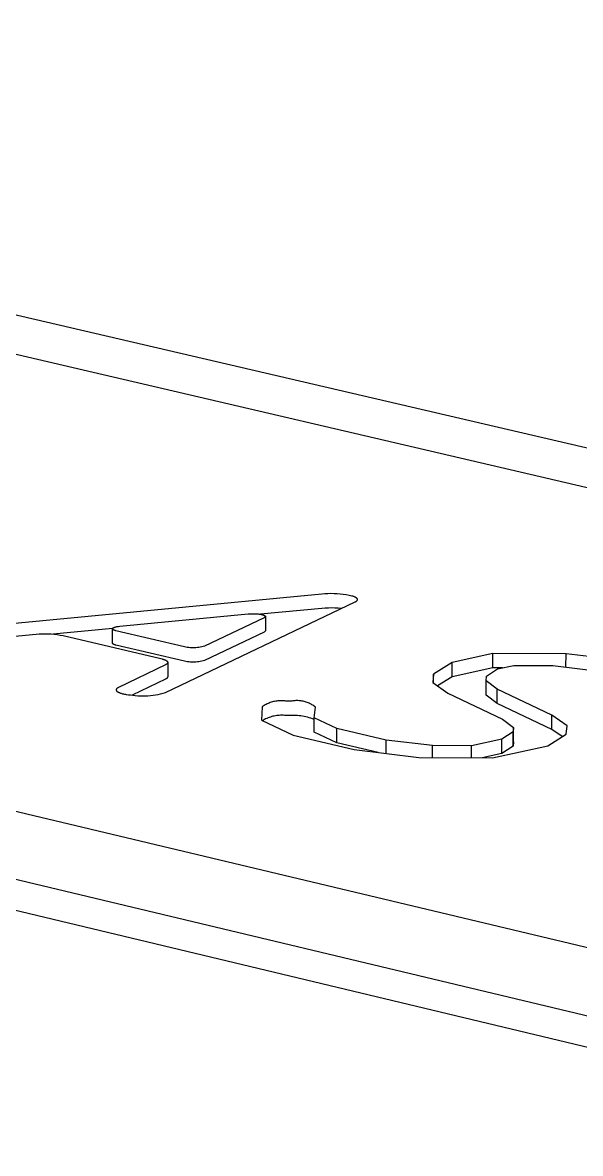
# Model space of a CAD drawing. Header units: millimetres. Extents: x 1422 to 6060, y -58 to 3182.
# Drawn here: x 2480.5 to 2512.1, y 1212.6 to 1276.7 of the extents above; entities that cross this region are included whole.
import ezdxf

# ---------------------------------------------------------------- set-up
doc = ezdxf.new("R2010")
doc.units = ezdxf.units.MM
doc.header["$MEASUREMENT"] = 0
doc.layers.add('Domyślny', color=7, linetype='Continuous', true_color=0x000000)
doc.layers.add('Utwórz2D linie widoczne', color=7, linetype='Continuous', true_color=0x000000)

msp = doc.modelspace()

# ---------------------------------------------------------------- linework, layer by layer
at = {"layer": 'Domyślny'}
for p, q in [((2675.91, 1214.532), (2408.803, 1276.671)), ((2357.761, 1261.134), (2599.704, 1203.48))]:
    msp.add_line(p, q, dxfattribs=at)
at = {"layer": 'Utwórz2D linie widoczne'}
for p, q in [((2403.69, 1275.683), (2670.036, 1213.602)), ((2598.116, 1199.889), (2356.097, 1257.751)), ((2352.305, 1256.959), (2594.308, 1199.016)), ((2497.758, 1244.313), (2497.585, 1244.304)), ((2497.931, 1244.316), (2497.758, 1244.313)), ((2498.105, 1244.313), (2497.931, 1244.316)), ((2498.278, 1244.305), (2498.105, 1244.313)), ((2497.413, 1244.289), (2474.315, 1242.081)), ((2488.553, 1238.712), (2499.301, 1243.845)), ((2497.585, 1244.304), (2497.413, 1244.289)), ((2498.45, 1244.292), (2498.278, 1244.305)), ((2498.622, 1244.272), (2498.45, 1244.292)), ((2498.794, 1244.248), (2498.622, 1244.272)), ((2498.964, 1244.217), (2498.794, 1244.248)), ((2499.045, 1244.198), (2498.964, 1244.217)), ((2499.112, 1244.181), (2499.045, 1244.198)), ((2499.144, 1244.172), (2499.112, 1244.181)), ((2499.174, 1244.163), (2499.144, 1244.172)), ((2499.204, 1244.154), (2499.174, 1244.163)), ((2499.232, 1244.144), (2499.204, 1244.154)), ((2499.258, 1244.133), (2499.232, 1244.144)), ((2499.283, 1244.123), (2499.258, 1244.133)), ((2499.295, 1244.117), (2499.283, 1244.123)), ((2499.306, 1244.112), (2499.295, 1244.117)), ((2499.301, 1243.845), (2499.312, 1243.85)), ((2499.317, 1244.106), (2499.306, 1244.112)), ((2499.312, 1243.85), (2499.322, 1243.855)), ((2499.328, 1244.101), (2499.317, 1244.106)), ((2499.322, 1243.855), (2499.332, 1243.861)), ((2499.338, 1244.095), (2499.328, 1244.101)), ((2499.332, 1243.861), (2499.341, 1243.866)), ((2499.347, 1244.09), (2499.338, 1244.095)), ((2499.341, 1243.866), (2499.35, 1243.871)), ((2499.356, 1244.084), (2499.347, 1244.09)), ((2499.35, 1243.871), (2499.358, 1243.877)), ((2499.365, 1244.078), (2499.356, 1244.084)), ((2499.358, 1243.877), (2499.366, 1243.882)), ((2499.373, 1244.072), (2499.365, 1244.078)), ((2499.366, 1243.882), (2499.374, 1243.888)), ((2499.381, 1244.066), (2499.373, 1244.072)), ((2499.374, 1243.888), (2499.382, 1243.893)), ((2499.385, 1244.064), (2499.381, 1244.066)), ((2499.382, 1243.893), (2499.385, 1243.896)), ((2499.388, 1244.061), (2499.385, 1244.064)), ((2499.385, 1243.896), (2499.388, 1243.899)), ((2499.392, 1244.058), (2499.388, 1244.061)), ((2499.388, 1243.899), (2499.392, 1243.902)), ((2499.395, 1244.055), (2499.392, 1244.058)), ((2499.392, 1243.902), (2499.395, 1243.905)), ((2499.398, 1244.052), (2499.395, 1244.055)), ((2499.395, 1243.905), (2499.398, 1243.907)), ((2499.401, 1244.049), (2499.398, 1244.052)), ((2499.398, 1243.907), (2499.401, 1243.91)), ((2499.404, 1244.046), (2499.401, 1244.049)), ((2499.401, 1243.91), (2499.404, 1243.913)), ((2499.407, 1244.043), (2499.404, 1244.046)), ((2499.404, 1243.913), (2499.406, 1243.916)), ((2499.406, 1243.916), (2499.409, 1243.919)), ((2499.41, 1244.04), (2499.407, 1244.043)), ((2499.409, 1243.919), (2499.411, 1243.922)), ((2499.412, 1244.037), (2499.41, 1244.04)), ((2499.411, 1243.922), (2499.414, 1243.925)), ((2499.414, 1244.034), (2499.412, 1244.037)), ((2499.417, 1244.031), (2499.414, 1244.034)), ((2499.414, 1243.925), (2499.416, 1243.928)), ((2499.416, 1243.928), (2499.418, 1243.931)), ((2499.419, 1244.028), (2499.417, 1244.031)), ((2499.418, 1243.931), (2499.42, 1243.934)), ((2499.421, 1244.025), (2499.419, 1244.028)), ((2499.42, 1243.934), (2499.422, 1243.937)), ((2499.423, 1244.022), (2499.421, 1244.025)), ((2499.422, 1243.937), (2499.424, 1243.94)), ((2499.424, 1244.018), (2499.423, 1244.022)), ((2499.426, 1244.015), (2499.424, 1244.018)), ((2499.424, 1243.94), (2499.425, 1243.943)), ((2499.425, 1243.943), (2499.427, 1243.946)), ((2499.427, 1244.014), (2499.426, 1244.015)), ((2499.428, 1244.012), (2499.427, 1244.014)), ((2499.427, 1243.946), (2499.428, 1243.947)), ((2499.428, 1244.011), (2499.428, 1244.012)), ((2499.429, 1244.009), (2499.428, 1244.011)), ((2499.428, 1243.949), (2499.429, 1243.95)), ((2499.428, 1243.947), (2499.428, 1243.949)), ((2499.429, 1244.008), (2499.429, 1244.009)), ((2499.43, 1244.006), (2499.429, 1244.008)), ((2499.429, 1243.95), (2499.43, 1243.952)), ((2499.431, 1244.005), (2499.43, 1244.006)), ((2499.43, 1243.953), (2499.431, 1243.955)), ((2499.43, 1243.952), (2499.43, 1243.953)), ((2499.431, 1244.003), (2499.431, 1244.005)), ((2499.432, 1244.002), (2499.431, 1244.003)), ((2499.431, 1243.956), (2499.432, 1243.958)), ((2499.431, 1243.955), (2499.431, 1243.956)), ((2499.432, 1244), (2499.432, 1244.002)), ((2499.433, 1243.999), (2499.432, 1244)), ((2499.432, 1243.959), (2499.433, 1243.961)), ((2499.432, 1243.958), (2499.432, 1243.959)), ((2499.433, 1243.997), (2499.433, 1243.999)), ((2499.433, 1243.996), (2499.433, 1243.997)), ((2499.434, 1243.994), (2499.433, 1243.996)), ((2499.433, 1243.964), (2499.434, 1243.965)), ((2499.433, 1243.962), (2499.433, 1243.964)), ((2499.433, 1243.961), (2499.433, 1243.962)), ((2499.434, 1243.993), (2499.434, 1243.994)), ((2499.434, 1243.991), (2499.434, 1243.993)), ((2499.434, 1243.99), (2499.434, 1243.991)), ((2499.435, 1243.988), (2499.434, 1243.99)), ((2499.434, 1243.97), (2499.435, 1243.971)), ((2499.434, 1243.968), (2499.434, 1243.97)), ((2499.434, 1243.967), (2499.434, 1243.968)), ((2499.434, 1243.965), (2499.434, 1243.967)), ((2499.435, 1243.986), (2499.435, 1243.988)), ((2499.435, 1243.985), (2499.435, 1243.986)), ((2499.435, 1243.983), (2499.435, 1243.985)), ((2499.435, 1243.982), (2499.435, 1243.983)), ((2499.435, 1243.98), (2499.435, 1243.982)), ((2499.435, 1243.979), (2499.435, 1243.98)), ((2499.435, 1243.977), (2499.435, 1243.979)), ((2499.435, 1243.976), (2499.435, 1243.977)), ((2499.435, 1243.974), (2499.435, 1243.976)), ((2499.435, 1243.973), (2499.435, 1243.974)), ((2499.435, 1243.971), (2499.435, 1243.973)), ((2485.975, 1242.469), (2493.245, 1243.164)), ((2493.245, 1243.164), (2493.292, 1243.168)), ((2493.292, 1243.168), (2493.341, 1243.171)), ((2493.341, 1243.171), (2493.391, 1243.174)), ((2493.391, 1243.174), (2493.443, 1243.176)), ((2493.443, 1243.176), (2493.55, 1243.176)), ((2493.55, 1243.176), (2493.604, 1243.175)), ((2493.604, 1243.175), (2493.658, 1243.173)), ((2493.658, 1243.173), (2493.711, 1243.17)), ((2493.711, 1243.17), (2493.762, 1243.166)), ((2493.762, 1243.166), (2493.812, 1243.162)), ((2493.812, 1243.162), (2493.859, 1243.156)), ((2493.859, 1243.156), (2493.904, 1243.15)), ((2493.904, 1243.15), (2493.946, 1243.143)), ((2497.412, 1243.479), (2493.932, 1243.146)), ((2493.946, 1243.143), (2493.985, 1243.136)), ((2493.985, 1243.136), (2494.021, 1243.128)), ((2494.021, 1243.128), (2494.055, 1243.119)), ((2494.055, 1243.119), (2494.071, 1243.115)), ((2494.071, 1243.115), (2494.086, 1243.11)), ((2494.086, 1243.11), (2494.1, 1243.105)), ((2494.1, 1243.105), (2494.114, 1243.101)), ((2494.114, 1243.101), (2494.128, 1243.095)), ((2494.128, 1243.095), (2494.14, 1243.09)), ((2494.14, 1243.09), (2494.146, 1243.087)), ((2494.146, 1243.087), (2494.152, 1243.085)), ((2494.152, 1243.085), (2494.157, 1243.082)), ((2494.157, 1243.082), (2494.162, 1243.079)), ((2494.162, 1243.079), (2494.167, 1243.076)), ((2494.167, 1243.076), (2494.172, 1243.074)), ((2494.172, 1243.074), (2494.177, 1243.071)), ((2494.177, 1243.071), (2494.181, 1243.068)), ((2494.181, 1243.068), (2494.185, 1243.065)), ((2494.185, 1243.065), (2494.189, 1243.062)), ((2494.189, 1243.062), (2494.191, 1243.06)), ((2494.191, 1243.06), (2494.193, 1243.059)), ((2494.193, 1243.059), (2494.194, 1243.057)), ((2494.194, 1243.057), (2494.196, 1243.056)), ((2494.196, 1243.056), (2494.198, 1243.054)), ((2494.198, 1243.054), (2494.199, 1243.053)), ((2494.199, 1243.053), (2494.2, 1243.051)), ((2494.2, 1243.051), (2494.202, 1243.05)), ((2494.202, 1243.05), (2494.203, 1243.048)), ((2494.203, 1243.048), (2494.204, 1243.047)), ((2494.204, 1243.047), (2494.206, 1243.045)), ((2494.206, 1243.045), (2494.207, 1243.044)), ((2494.207, 1243.044), (2494.208, 1243.042)), ((2494.208, 1243.042), (2494.209, 1243.041)), ((2494.209, 1243.041), (2494.21, 1243.039)), ((2494.21, 1243.039), (2494.211, 1243.038)), ((2494.211, 1243.038), (2494.211, 1243.036)), ((2494.211, 1243.036), (2494.212, 1243.036)), ((2494.212, 1243.036), (2494.212, 1243.035)), ((2494.212, 1243.035), (2494.212, 1243.034)), ((2494.212, 1243.034), (2494.213, 1243.033)), ((2494.213, 1243.033), (2494.213, 1243.033)), ((2494.213, 1243.033), (2494.213, 1243.032)), ((2494.213, 1243.032), (2494.214, 1243.031)), ((2494.214, 1243.031), (2494.214, 1243.03)), ((2494.214, 1243.03), (2494.214, 1243.029)), ((2494.214, 1243.029), (2494.214, 1243.029)), ((2494.214, 1243.029), (2494.215, 1243.028)), ((2494.215, 1243.028), (2494.215, 1243.027)), ((2494.215, 1243.027), (2494.215, 1243.026)), ((2497.598, 1243.493), (2497.412, 1243.479)), ((2497.784, 1243.501), (2497.598, 1243.493)), ((2497.971, 1243.504), (2497.784, 1243.501)), ((2498.157, 1243.5), (2497.971, 1243.504)), ((2498.343, 1243.491), (2498.157, 1243.5)), ((2498.529, 1243.476), (2498.343, 1243.491)), ((2485.602, 1242.384), (2485.606, 1242.387)), ((2485.606, 1242.387), (2485.615, 1242.391)), ((2485.615, 1242.391), (2485.624, 1242.395)), ((2485.624, 1242.395), (2485.634, 1242.4)), ((2485.634, 1242.4), (2485.645, 1242.404)), ((2485.645, 1242.404), (2485.656, 1242.408)), ((2485.656, 1242.408), (2485.668, 1242.412)), ((2485.668, 1242.412), (2485.68, 1242.416)), ((2485.68, 1242.416), (2485.706, 1242.424)), ((2485.706, 1242.424), (2485.735, 1242.431)), ((2485.735, 1242.431), (2485.765, 1242.438)), ((2485.765, 1242.438), (2485.797, 1242.444)), ((2485.797, 1242.444), (2485.83, 1242.45)), ((2485.83, 1242.45), (2485.865, 1242.456)), ((2485.865, 1242.456), (2485.901, 1242.461)), ((2485.901, 1242.461), (2485.975, 1242.469)), ((2494.149, 1242.951), (2490.766, 1241.338)), ((2494.154, 1242.954), (2494.149, 1242.951)), ((2494.159, 1242.956), (2494.154, 1242.954)), ((2494.164, 1242.959), (2494.159, 1242.956)), ((2494.168, 1242.961), (2494.164, 1242.959)), ((2494.173, 1242.964), (2494.168, 1242.961)), ((2494.177, 1242.967), (2494.173, 1242.964)), ((2494.181, 1242.97), (2494.177, 1242.967)), ((2494.185, 1242.972), (2494.181, 1242.97)), ((2494.189, 1242.975), (2494.185, 1242.972)), ((2494.19, 1242.977), (2494.189, 1242.975)), ((2494.192, 1242.978), (2494.19, 1242.977)), ((2494.194, 1242.979), (2494.192, 1242.978)), ((2494.195, 1242.981), (2494.194, 1242.979)), ((2494.197, 1242.982), (2494.195, 1242.981)), ((2494.198, 1242.984), (2494.197, 1242.982)), ((2494.2, 1242.985), (2494.198, 1242.984)), ((2494.201, 1242.987), (2494.2, 1242.985)), ((2494.203, 1242.988), (2494.201, 1242.987)), ((2494.204, 1242.99), (2494.203, 1242.988)), ((2494.205, 1242.991), (2494.204, 1242.99)), ((2494.206, 1242.992), (2494.205, 1242.991)), ((2494.207, 1242.994), (2494.206, 1242.992)), ((2494.208, 1242.995), (2494.207, 1242.994)), ((2494.209, 1242.997), (2494.208, 1242.995)), ((2494.21, 1242.998), (2494.209, 1242.997)), ((2494.211, 1243), (2494.21, 1242.998)), ((2494.212, 1243.001), (2494.211, 1243)), ((2494.213, 1243.004), (2494.212, 1243.003)), ((2494.212, 1243.003), (2494.212, 1243.002)), ((2494.212, 1243.002), (2494.212, 1243.001)), ((2494.214, 1243.007), (2494.213, 1243.006)), ((2494.213, 1243.006), (2494.213, 1243.005)), ((2494.213, 1243.005), (2494.213, 1243.004)), ((2494.213, 1243.004), (2494.213, 1243.004)), ((2494.215, 1243.01), (2494.214, 1243.009)), ((2494.214, 1243.009), (2494.214, 1243.008)), ((2494.214, 1243.008), (2494.214, 1243.007)), ((2494.214, 1243.007), (2494.214, 1243.007)), ((2494.215, 1243.026), (2494.215, 1243.026)), ((2494.215, 1243.026), (2494.215, 1243.025)), ((2494.215, 1243.025), (2494.215, 1243.024)), ((2494.215, 1243.024), (2494.215, 1243.023)), ((2494.215, 1243.023), (2494.216, 1243.023)), ((2494.216, 1243.015), (2494.215, 1243.014)), ((2494.215, 1243.014), (2494.215, 1243.013)), ((2494.215, 1243.013), (2494.215, 1243.013)), ((2494.215, 1243.013), (2494.215, 1243.012)), ((2494.215, 1243.012), (2494.215, 1243.011)), ((2494.215, 1243.011), (2494.215, 1243.01)), ((2494.215, 1243.01), (2494.215, 1243.01)), ((2494.216, 1243.023), (2494.216, 1243.022)), ((2494.216, 1243.022), (2494.216, 1243.021)), ((2494.216, 1243.021), (2494.216, 1243.02)), ((2494.216, 1243.02), (2494.216, 1243.02)), ((2494.216, 1243.02), (2494.216, 1243.019)), ((2494.216, 1243.019), (2494.216, 1242.207)), ((2494.216, 1243.019), (2494.216, 1243.018)), ((2494.216, 1243.018), (2494.216, 1243.017)), ((2494.216, 1243.017), (2494.216, 1243.017)), ((2494.216, 1243.017), (2494.216, 1243.016)), ((2494.216, 1243.016), (2494.216, 1243.015)), ((2475.446, 1241.468), (2481.218, 1242.014)), ((2481.218, 1242.014), (2481.39, 1242.028)), ((2481.39, 1242.028), (2481.562, 1242.037)), ((2481.562, 1242.037), (2481.735, 1242.04)), ((2481.735, 1242.04), (2481.908, 1242.038)), ((2481.908, 1242.038), (2482.081, 1242.029)), ((2482.081, 1242.029), (2482.253, 1242.016)), ((2485.553, 1242.344), (2482.194, 1242.023)), ((2482.253, 1242.016), (2482.425, 1241.996)), ((2482.425, 1241.996), (2482.596, 1241.971)), ((2482.596, 1241.971), (2482.766, 1241.941)), ((2482.766, 1241.941), (2488.293, 1240.636)), ((2485.547, 1242.325), (2485.548, 1242.326)), ((2485.547, 1242.324), (2485.547, 1242.325)), ((2485.547, 1242.323), (2485.547, 1242.324)), ((2485.547, 1242.322), (2485.547, 1242.323)), ((2485.548, 1241.516), (2485.547, 1242.318)), ((2485.548, 1242.331), (2485.549, 1242.332)), ((2485.548, 1242.33), (2485.548, 1242.331)), ((2485.548, 1242.329), (2485.548, 1242.33)), ((2485.548, 1242.327), (2485.548, 1242.329)), ((2485.548, 1242.326), (2485.548, 1242.327)), ((2485.548, 1242.32), (2485.547, 1242.322)), ((2485.548, 1242.319), (2485.548, 1242.32)), ((2485.548, 1242.318), (2485.548, 1242.319)), ((2485.548, 1242.317), (2485.548, 1242.318)), ((2485.548, 1242.316), (2485.548, 1242.317)), ((2485.549, 1242.314), (2485.548, 1242.316)), ((2485.549, 1242.335), (2485.55, 1242.336)), ((2485.549, 1242.333), (2485.549, 1242.335)), ((2485.549, 1242.332), (2485.549, 1242.333)), ((2485.549, 1242.313), (2485.549, 1242.314)), ((2485.549, 1242.312), (2485.549, 1242.313)), ((2485.55, 1242.311), (2485.549, 1242.312)), ((2485.55, 1242.337), (2485.551, 1242.338)), ((2485.55, 1242.336), (2485.55, 1242.337)), ((2485.55, 1242.31), (2485.55, 1242.311)), ((2485.551, 1242.308), (2485.55, 1242.31)), ((2485.551, 1242.339), (2485.552, 1242.34)), ((2485.551, 1242.338), (2485.551, 1242.339)), ((2485.551, 1242.307), (2485.551, 1242.308)), ((2485.552, 1242.306), (2485.551, 1242.307)), ((2485.552, 1242.342), (2485.553, 1242.343)), ((2485.552, 1242.34), (2485.552, 1242.342)), ((2485.552, 1242.305), (2485.552, 1242.306)), ((2485.553, 1242.304), (2485.552, 1242.305)), ((2485.553, 1242.344), (2485.554, 1242.345)), ((2485.553, 1242.343), (2485.553, 1242.344)), ((2485.554, 1242.302), (2485.553, 1242.304)), ((2485.554, 1242.345), (2485.555, 1242.346)), ((2485.554, 1242.301), (2485.554, 1242.302)), ((2485.555, 1242.3), (2485.554, 1242.301)), ((2485.555, 1242.346), (2485.556, 1242.347)), ((2485.556, 1242.299), (2485.555, 1242.3)), ((2485.556, 1242.349), (2485.557, 1242.35)), ((2485.556, 1242.347), (2485.556, 1242.349)), ((2485.557, 1242.298), (2485.556, 1242.299)), ((2485.557, 1242.35), (2485.558, 1242.351)), ((2485.558, 1242.296), (2485.557, 1242.298)), ((2485.558, 1242.351), (2485.559, 1242.352)), ((2485.559, 1242.295), (2485.558, 1242.296)), ((2485.559, 1242.352), (2485.56, 1242.353)), ((2485.56, 1242.294), (2485.559, 1242.295)), ((2485.56, 1242.353), (2485.561, 1242.354)), ((2485.561, 1242.293), (2485.56, 1242.294)), ((2485.561, 1242.354), (2485.562, 1242.355)), ((2485.562, 1242.292), (2485.561, 1242.293)), ((2485.562, 1242.355), (2485.563, 1242.356)), ((2485.563, 1242.29), (2485.562, 1242.292)), ((2485.563, 1242.356), (2485.564, 1242.358)), ((2485.564, 1242.289), (2485.563, 1242.29)), ((2485.564, 1242.358), (2485.566, 1242.36)), ((2485.565, 1242.288), (2485.564, 1242.289)), ((2485.566, 1242.287), (2485.565, 1242.288)), ((2485.566, 1242.36), (2485.569, 1242.362)), ((2485.569, 1242.284), (2485.566, 1242.287)), ((2485.569, 1242.362), (2485.571, 1242.364)), ((2485.572, 1242.282), (2485.569, 1242.284)), ((2485.571, 1242.364), (2485.574, 1242.367)), ((2485.575, 1242.28), (2485.572, 1242.282)), ((2485.574, 1242.367), (2485.577, 1242.369)), ((2485.578, 1242.277), (2485.575, 1242.28)), ((2485.577, 1242.369), (2485.58, 1242.371)), ((2485.581, 1242.275), (2485.578, 1242.277)), ((2485.58, 1242.371), (2485.583, 1242.373)), ((2485.584, 1242.273), (2485.581, 1242.275)), ((2485.583, 1242.373), (2485.587, 1242.376)), ((2485.588, 1242.27), (2485.584, 1242.273)), ((2485.587, 1242.376), (2485.59, 1242.378)), ((2485.591, 1242.268), (2485.588, 1242.27)), ((2485.59, 1242.378), (2485.594, 1242.38)), ((2485.595, 1242.266), (2485.591, 1242.268)), ((2485.594, 1242.38), (2485.598, 1242.382)), ((2485.599, 1242.264), (2485.595, 1242.266)), ((2485.598, 1242.382), (2485.602, 1242.384)), ((2485.603, 1242.261), (2485.599, 1242.264)), ((2485.612, 1242.257), (2485.603, 1242.261)), ((2485.621, 1242.253), (2485.612, 1242.257)), ((2485.631, 1242.248), (2485.621, 1242.253)), ((2485.642, 1242.244), (2485.631, 1242.248)), ((2485.653, 1242.24), (2485.642, 1242.244)), ((2485.664, 1242.236), (2485.653, 1242.24)), ((2485.676, 1242.232), (2485.664, 1242.236)), ((2485.688, 1242.228), (2485.676, 1242.232)), ((2485.714, 1242.221), (2485.688, 1242.228)), ((2485.741, 1242.214), (2485.714, 1242.221)), ((2489.629, 1241.297), (2485.741, 1242.214)), ((2494.148, 1242.14), (2490.766, 1240.526)), ((2494.216, 1242.207), (2494.148, 1242.14)), ((2485.551, 1241.509), (2485.548, 1241.516)), ((2485.555, 1241.503), (2485.551, 1241.509)), ((2485.559, 1241.497), (2485.555, 1241.503)), ((2485.563, 1241.491), (2485.559, 1241.497)), ((2485.567, 1241.485), (2485.563, 1241.491)), ((2485.571, 1241.48), (2485.567, 1241.485)), ((2485.576, 1241.474), (2485.571, 1241.48)), ((2485.581, 1241.469), (2485.576, 1241.474)), ((2485.586, 1241.464), (2485.581, 1241.469)), ((2485.591, 1241.459), (2485.586, 1241.464)), ((2485.596, 1241.454), (2485.591, 1241.459)), ((2485.602, 1241.449), (2485.596, 1241.454)), ((2485.607, 1241.445), (2485.602, 1241.449)), ((2485.613, 1241.44), (2485.607, 1241.445)), ((2485.619, 1241.436), (2485.613, 1241.44)), ((2485.625, 1241.432), (2485.619, 1241.436)), ((2485.631, 1241.429), (2485.625, 1241.432)), ((2485.638, 1241.425), (2485.631, 1241.429)), ((2485.644, 1241.422), (2485.638, 1241.425)), ((2485.651, 1241.419), (2485.644, 1241.422)), ((2485.657, 1241.417), (2485.651, 1241.419)), ((2485.664, 1241.414), (2485.657, 1241.417)), ((2485.671, 1241.412), (2485.664, 1241.414)), ((2485.678, 1241.41), (2485.671, 1241.412)), ((2485.685, 1241.408), (2485.678, 1241.41)), ((2485.692, 1241.406), (2485.685, 1241.408)), ((2485.699, 1241.405), (2485.692, 1241.406)), ((2485.706, 1241.404), (2485.699, 1241.405)), ((2485.713, 1241.403), (2485.706, 1241.404)), ((2485.72, 1241.403), (2485.713, 1241.403)), ((2485.727, 1241.402), (2485.72, 1241.403)), ((2485.734, 1241.402), (2485.727, 1241.402)), ((2485.742, 1241.402), (2485.734, 1241.402)), ((2489.629, 1240.484), (2485.742, 1241.402)), ((2489.71, 1241.281), (2489.629, 1241.297)), ((2489.791, 1241.269), (2489.71, 1241.281)), ((2489.872, 1241.259), (2489.791, 1241.269)), ((2489.954, 1241.252), (2489.872, 1241.259)), ((2490.036, 1241.248), (2489.954, 1241.252)), ((2490.118, 1241.246), (2490.036, 1241.248)), ((2490.2, 1241.248), (2490.118, 1241.246)), ((2490.282, 1241.252), (2490.2, 1241.248)), ((2490.364, 1241.26), (2490.282, 1241.252)), ((2490.445, 1241.27), (2490.364, 1241.26)), ((2490.526, 1241.283), (2490.445, 1241.27)), ((2490.607, 1241.299), (2490.526, 1241.283)), ((2490.686, 1241.317), (2490.607, 1241.299)), ((2490.766, 1241.338), (2490.686, 1241.317)), ((2488.293, 1240.636), (2488.36, 1240.619)), ((2488.36, 1240.619), (2488.392, 1240.61)), ((2488.392, 1240.61), (2488.422, 1240.6)), ((2488.422, 1240.6), (2488.451, 1240.591)), ((2488.451, 1240.591), (2488.479, 1240.581)), ((2488.479, 1240.581), (2488.506, 1240.571)), ((2488.506, 1240.571), (2488.531, 1240.56)), ((2488.531, 1240.56), (2488.542, 1240.555)), ((2488.542, 1240.555), (2488.554, 1240.549)), ((2488.554, 1240.549), (2488.565, 1240.544)), ((2488.565, 1240.544), (2488.575, 1240.538)), ((2488.575, 1240.538), (2488.585, 1240.533)), ((2488.585, 1240.533), (2488.595, 1240.527)), ((2488.595, 1240.527), (2488.604, 1240.521)), ((2488.604, 1240.521), (2488.613, 1240.515)), ((2488.613, 1240.515), (2488.621, 1240.51)), ((2488.621, 1240.51), (2488.628, 1240.504)), ((2488.628, 1240.504), (2488.632, 1240.501)), ((2488.632, 1240.501), (2488.636, 1240.498)), ((2488.636, 1240.498), (2488.639, 1240.495)), ((2488.639, 1240.495), (2488.642, 1240.492)), ((2488.642, 1240.492), (2488.645, 1240.489)), ((2488.645, 1240.489), (2488.649, 1240.486)), ((2488.649, 1240.486), (2488.651, 1240.483)), ((2488.651, 1240.483), (2488.654, 1240.48)), ((2488.654, 1240.48), (2488.657, 1240.477)), ((2488.657, 1240.477), (2488.659, 1240.474)), ((2488.659, 1240.474), (2488.662, 1240.471)), ((2488.662, 1240.471), (2488.664, 1240.468)), ((2488.664, 1240.468), (2488.666, 1240.465)), ((2488.666, 1240.465), (2488.668, 1240.462)), ((2489.71, 1240.469), (2489.629, 1240.484)), ((2489.791, 1240.456), (2489.71, 1240.469)), ((2490.526, 1240.47), (2490.445, 1240.458)), ((2490.607, 1240.486), (2490.526, 1240.47)), ((2490.686, 1240.505), (2490.607, 1240.486)), ((2490.766, 1240.526), (2490.686, 1240.505)), ((2507.103, 1240.922), (2504.793, 1240.419)), ((2507.102, 1240.11), (2507.103, 1240.922)), ((2511.25, 1240.903), (2507.103, 1240.922)), ((2511.249, 1240.144), (2511.25, 1240.903)), ((2514.928, 1240.467), (2511.25, 1240.903)), ((2488.55, 1240.282), (2485.89, 1238.997)), ((2488.56, 1240.287), (2488.55, 1240.282)), ((2488.57, 1240.292), (2488.56, 1240.287)), ((2488.58, 1240.297), (2488.57, 1240.292)), ((2488.589, 1240.303), (2488.58, 1240.297)), ((2488.598, 1240.308), (2488.589, 1240.303)), ((2488.607, 1240.313), (2488.598, 1240.308)), ((2488.615, 1240.319), (2488.607, 1240.313)), ((2488.622, 1240.324), (2488.615, 1240.319)), ((2488.63, 1240.33), (2488.622, 1240.324)), ((2488.633, 1240.333), (2488.63, 1240.33)), ((2488.636, 1240.336), (2488.633, 1240.333)), ((2488.64, 1240.339), (2488.636, 1240.336)), ((2488.643, 1240.341), (2488.64, 1240.339)), ((2488.646, 1240.344), (2488.643, 1240.341)), ((2488.649, 1240.347), (2488.646, 1240.344)), ((2488.652, 1240.35), (2488.649, 1240.347)), ((2488.654, 1240.353), (2488.652, 1240.35)), ((2488.657, 1240.356), (2488.654, 1240.353)), ((2488.659, 1240.359), (2488.657, 1240.356)), ((2488.662, 1240.362), (2488.659, 1240.359)), ((2488.664, 1240.365), (2488.662, 1240.362)), ((2488.666, 1240.368), (2488.664, 1240.365)), ((2488.668, 1240.371), (2488.666, 1240.368)), ((2488.668, 1240.462), (2488.67, 1240.459)), ((2488.67, 1240.374), (2488.668, 1240.371)), ((2488.67, 1240.459), (2488.672, 1240.456)), ((2488.671, 1240.377), (2488.67, 1240.374)), ((2488.673, 1240.38), (2488.671, 1240.377)), ((2488.672, 1240.456), (2488.673, 1240.453)), ((2488.673, 1240.453), (2488.674, 1240.451)), ((2488.675, 1240.383), (2488.673, 1240.38)), ((2488.674, 1240.451), (2488.675, 1240.449)), ((2488.675, 1240.449), (2488.676, 1240.448)), ((2488.676, 1240.386), (2488.675, 1240.384)), ((2488.675, 1240.384), (2488.675, 1240.383)), ((2488.676, 1240.448), (2488.676, 1240.446)), ((2488.676, 1240.446), (2488.677, 1240.445)), ((2488.677, 1240.387), (2488.676, 1240.386)), ((2488.677, 1240.445), (2488.677, 1240.443)), ((2488.677, 1240.443), (2488.678, 1240.442)), ((2488.678, 1240.39), (2488.677, 1240.389)), ((2488.677, 1240.389), (2488.677, 1240.387)), ((2488.678, 1240.442), (2488.679, 1240.44)), ((2488.679, 1240.393), (2488.678, 1240.392)), ((2488.678, 1240.392), (2488.678, 1240.39)), ((2488.679, 1240.44), (2488.679, 1240.439)), ((2488.679, 1240.439), (2488.68, 1240.437)), ((2488.68, 1240.396), (2488.679, 1240.395)), ((2488.679, 1240.395), (2488.679, 1240.393)), ((2488.68, 1240.437), (2488.68, 1240.436)), ((2488.68, 1240.436), (2488.68, 1240.434)), ((2488.68, 1240.434), (2488.681, 1240.433)), ((2488.681, 1240.401), (2488.68, 1240.399)), ((2488.68, 1240.399), (2488.68, 1240.398)), ((2488.68, 1240.398), (2488.68, 1240.396)), ((2488.681, 1240.433), (2488.681, 1240.431)), ((2488.681, 1240.431), (2488.681, 1240.43)), ((2488.681, 1240.43), (2488.682, 1240.428)), ((2488.682, 1240.405), (2488.681, 1240.404)), ((2488.681, 1240.404), (2488.681, 1240.402)), ((2488.681, 1240.402), (2488.681, 1240.401)), ((2488.682, 1240.428), (2488.682, 1240.427)), ((2488.682, 1240.427), (2488.682, 1240.425)), ((2488.682, 1240.425), (2488.682, 1240.424)), ((2488.682, 1240.424), (2488.682, 1240.422)), ((2488.682, 1240.422), (2488.682, 1240.42)), ((2488.682, 1240.42), (2488.683, 1240.419)), ((2488.683, 1240.414), (2488.682, 1240.413)), ((2488.682, 1240.413), (2488.682, 1240.411)), ((2488.682, 1240.411), (2488.682, 1240.41)), ((2488.682, 1240.41), (2488.682, 1240.408)), ((2488.682, 1240.408), (2488.682, 1240.407)), ((2488.682, 1240.407), (2488.682, 1240.405)), ((2488.683, 1240.419), (2488.683, 1240.417)), ((2488.683, 1240.417), (2488.683, 1240.416)), ((2488.683, 1240.416), (2488.683, 1240.414)), ((2488.683, 1240.407), (2488.683, 1239.606)), ((2489.872, 1240.446), (2489.791, 1240.456)), ((2489.954, 1240.439), (2489.872, 1240.446)), ((2490.036, 1240.435), (2489.954, 1240.439)), ((2490.118, 1240.434), (2490.036, 1240.435)), ((2490.2, 1240.436), (2490.118, 1240.434)), ((2490.282, 1240.44), (2490.2, 1240.436)), ((2490.364, 1240.447), (2490.282, 1240.44)), ((2490.445, 1240.458), (2490.364, 1240.447)), ((2504.793, 1240.419), (2503.737, 1239.761)), ((2504.792, 1239.606), (2504.793, 1240.419)), ((2507.102, 1240.11), (2504.792, 1239.606)), ((2506.743, 1239.635), (2507.365, 1240.045)), ((2507.652, 1240.107), (2507.102, 1240.11)), ((2507.365, 1240.045), (2508.284, 1240.245)), ((2508.284, 1240.245), (2510.494, 1240.234)), ((2510.494, 1240.234), (2513.114, 1239.92)), ((2488.55, 1239.469), (2486.675, 1238.563)), ((2488.556, 1239.47), (2488.55, 1239.469)), ((2488.562, 1239.472), (2488.556, 1239.47)), ((2488.568, 1239.474), (2488.562, 1239.472)), ((2488.574, 1239.477), (2488.568, 1239.474)), ((2488.58, 1239.479), (2488.574, 1239.477)), ((2488.585, 1239.482), (2488.58, 1239.479)), ((2488.591, 1239.485), (2488.585, 1239.482)), ((2488.596, 1239.488), (2488.591, 1239.485)), ((2488.602, 1239.491), (2488.596, 1239.488)), ((2488.607, 1239.495), (2488.602, 1239.491)), ((2488.612, 1239.498), (2488.607, 1239.495)), ((2488.617, 1239.502), (2488.612, 1239.498)), ((2488.622, 1239.506), (2488.617, 1239.502)), ((2488.627, 1239.51), (2488.622, 1239.506)), ((2488.631, 1239.514), (2488.627, 1239.51)), ((2488.636, 1239.519), (2488.631, 1239.514)), ((2488.64, 1239.523), (2488.636, 1239.519)), ((2488.644, 1239.528), (2488.64, 1239.523)), ((2488.648, 1239.533), (2488.644, 1239.528)), ((2488.652, 1239.538), (2488.648, 1239.533)), ((2488.655, 1239.543), (2488.652, 1239.538)), ((2488.659, 1239.548), (2488.655, 1239.543)), ((2488.662, 1239.554), (2488.659, 1239.548)), ((2488.665, 1239.559), (2488.662, 1239.554)), ((2488.668, 1239.565), (2488.665, 1239.559)), ((2488.671, 1239.57), (2488.668, 1239.565)), ((2488.673, 1239.576), (2488.671, 1239.57)), ((2488.675, 1239.582), (2488.673, 1239.576)), ((2488.678, 1239.588), (2488.675, 1239.582)), ((2488.679, 1239.594), (2488.678, 1239.588)), ((2488.681, 1239.6), (2488.679, 1239.594)), ((2488.683, 1239.606), (2488.681, 1239.6)), ((2503.737, 1239.761), (2503.698, 1239.286)), ((2503.698, 1239.286), (2504.561, 1238.684)), ((2503.737, 1239.259), (2503.737, 1239.761)), ((2504.792, 1239.606), (2503.972, 1239.095)), ((2506.731, 1239.383), (2506.743, 1239.635)), ((2507.352, 1238.911), (2506.731, 1239.383)), ((2506.731, 1238.57), (2506.731, 1239.383)), ((2485.758, 1238.874), (2485.757, 1238.872)), ((2485.757, 1238.872), (2485.757, 1238.87)), ((2485.757, 1238.87), (2485.757, 1238.868)), ((2485.757, 1238.868), (2485.757, 1238.866)), ((2485.757, 1238.866), (2485.757, 1238.864)), ((2485.757, 1238.864), (2485.757, 1238.862)), ((2485.757, 1238.862), (2485.757, 1238.86)), ((2485.757, 1238.86), (2485.757, 1238.858)), ((2485.757, 1238.858), (2485.757, 1238.856)), ((2485.757, 1238.856), (2485.757, 1238.854)), ((2485.757, 1238.854), (2485.757, 1238.852)), ((2485.757, 1238.852), (2485.758, 1238.85)), ((2485.759, 1238.878), (2485.758, 1238.876)), ((2485.758, 1238.876), (2485.758, 1238.874)), ((2485.758, 1238.85), (2485.758, 1238.848)), ((2485.758, 1238.848), (2485.758, 1238.846)), ((2485.758, 1238.846), (2485.759, 1238.844)), ((2485.76, 1238.882), (2485.759, 1238.88)), ((2485.759, 1238.88), (2485.759, 1238.878)), ((2485.759, 1238.844), (2485.759, 1238.842)), ((2485.759, 1238.842), (2485.76, 1238.84)), ((2485.761, 1238.886), (2485.76, 1238.884)), ((2485.76, 1238.884), (2485.76, 1238.882)), ((2485.76, 1238.84), (2485.761, 1238.838)), ((2485.762, 1238.89), (2485.761, 1238.888)), ((2485.761, 1238.888), (2485.761, 1238.886)), ((2485.761, 1238.838), (2485.761, 1238.836)), ((2485.761, 1238.836), (2485.762, 1238.835)), ((2485.763, 1238.892), (2485.762, 1238.89)), ((2485.762, 1238.835), (2485.763, 1238.833)), ((2485.764, 1238.894), (2485.763, 1238.892)), ((2485.763, 1238.833), (2485.763, 1238.831)), ((2485.763, 1238.831), (2485.764, 1238.829)), ((2485.765, 1238.896), (2485.764, 1238.894)), ((2485.764, 1238.829), (2485.765, 1238.827)), ((2485.766, 1238.898), (2485.765, 1238.896)), ((2485.765, 1238.827), (2485.766, 1238.825)), ((2485.767, 1238.9), (2485.766, 1238.898)), ((2485.766, 1238.825), (2485.767, 1238.823)), ((2485.768, 1238.902), (2485.767, 1238.9)), ((2485.767, 1238.823), (2485.768, 1238.821)), ((2485.769, 1238.904), (2485.768, 1238.902)), ((2485.768, 1238.821), (2485.77, 1238.819)), ((2485.77, 1238.906), (2485.769, 1238.904)), ((2485.771, 1238.908), (2485.77, 1238.906)), ((2485.77, 1238.819), (2485.771, 1238.817)), ((2485.773, 1238.91), (2485.771, 1238.908)), ((2485.771, 1238.817), (2485.772, 1238.815)), ((2485.772, 1238.815), (2485.773, 1238.813)), ((2485.774, 1238.912), (2485.773, 1238.91)), ((2485.773, 1238.813), (2485.775, 1238.811)), ((2485.775, 1238.913), (2485.774, 1238.912)), ((2485.777, 1238.915), (2485.775, 1238.913)), ((2485.775, 1238.811), (2485.776, 1238.809)), ((2485.776, 1238.809), (2485.778, 1238.807)), ((2485.778, 1238.917), (2485.777, 1238.915)), ((2485.78, 1238.919), (2485.778, 1238.917)), ((2485.778, 1238.807), (2485.779, 1238.805)), ((2485.779, 1238.805), (2485.782, 1238.801)), ((2485.783, 1238.923), (2485.78, 1238.919)), ((2485.782, 1238.801), (2485.786, 1238.798)), ((2485.787, 1238.927), (2485.783, 1238.923)), ((2485.786, 1238.798), (2485.789, 1238.794)), ((2485.79, 1238.931), (2485.787, 1238.927)), ((2485.789, 1238.794), (2485.793, 1238.79)), ((2485.794, 1238.935), (2485.79, 1238.931)), ((2485.793, 1238.79), (2485.797, 1238.786)), ((2485.798, 1238.939), (2485.794, 1238.935)), ((2485.797, 1238.786), (2485.801, 1238.782)), ((2485.802, 1238.942), (2485.798, 1238.939)), ((2485.801, 1238.782), (2485.806, 1238.779)), ((2485.807, 1238.946), (2485.802, 1238.942)), ((2485.806, 1238.779), (2485.81, 1238.775)), ((2485.812, 1238.95), (2485.807, 1238.946)), ((2485.81, 1238.775), (2485.815, 1238.771)), ((2485.817, 1238.954), (2485.812, 1238.95)), ((2485.815, 1238.771), (2485.82, 1238.768)), ((2485.822, 1238.957), (2485.817, 1238.954)), ((2485.82, 1238.768), (2485.825, 1238.764)), ((2485.827, 1238.961), (2485.822, 1238.957)), ((2485.825, 1238.764), (2485.83, 1238.76)), ((2485.832, 1238.965), (2485.827, 1238.961)), ((2485.83, 1238.76), (2485.836, 1238.757)), ((2485.838, 1238.968), (2485.832, 1238.965)), ((2485.836, 1238.757), (2485.841, 1238.753)), ((2485.85, 1238.976), (2485.838, 1238.968)), ((2485.841, 1238.753), (2485.853, 1238.746)), ((2485.862, 1238.983), (2485.85, 1238.976)), ((2485.853, 1238.746), (2485.866, 1238.739)), ((2485.876, 1238.99), (2485.862, 1238.983)), ((2485.866, 1238.739), (2485.88, 1238.732)), ((2485.89, 1238.997), (2485.876, 1238.99)), ((2485.88, 1238.732), (2485.894, 1238.725)), ((2485.894, 1238.725), (2485.909, 1238.718)), ((2485.909, 1238.718), (2485.925, 1238.711)), ((2485.925, 1238.711), (2485.942, 1238.704)), ((2485.942, 1238.704), (2485.96, 1238.697)), ((2485.96, 1238.697), (2485.997, 1238.684)), ((2485.997, 1238.684), (2486.037, 1238.671)), ((2486.037, 1238.671), (2486.081, 1238.659)), ((2486.081, 1238.659), (2486.127, 1238.647)), ((2486.127, 1238.647), (2486.176, 1238.635)), ((2486.176, 1238.635), (2486.227, 1238.624)), ((2486.227, 1238.624), (2486.28, 1238.614)), ((2486.28, 1238.614), (2486.335, 1238.605)), ((2486.335, 1238.605), (2486.45, 1238.588)), ((2486.45, 1238.588), (2486.571, 1238.573)), ((2486.571, 1238.573), (2486.699, 1238.56)), ((2486.699, 1238.56), (2486.843, 1238.544)), ((2486.843, 1238.544), (2486.986, 1238.532)), ((2487.563, 1238.532), (2487.706, 1238.544)), ((2487.706, 1238.544), (2487.85, 1238.56)), ((2487.85, 1238.56), (2487.992, 1238.581)), ((2487.992, 1238.581), (2488.134, 1238.607)), ((2488.134, 1238.607), (2488.275, 1238.638)), ((2488.275, 1238.638), (2488.415, 1238.673)), ((2488.415, 1238.673), (2488.553, 1238.712)), ((2504.561, 1238.684), (2507.653, 1237.211)), ((2507.351, 1238.097), (2506.731, 1238.57)), ((2507.351, 1238.097), (2507.352, 1238.911)), ((2510.447, 1237.438), (2507.352, 1238.911)), ((2486.986, 1238.532), (2487.13, 1238.525)), ((2487.13, 1238.525), (2487.275, 1238.522)), ((2487.275, 1238.522), (2487.419, 1238.525)), ((2487.419, 1238.525), (2487.563, 1238.532)), ((2494.034, 1237.905), (2493.988, 1237.139)), ((2494.086, 1237.941), (2494.034, 1237.905)), ((2494.141, 1237.975), (2494.086, 1237.941)), ((2494.196, 1238.008), (2494.141, 1237.975)), ((2494.252, 1238.038), (2494.196, 1238.008)), ((2494.31, 1238.067), (2494.252, 1238.038)), ((2494.368, 1238.093), (2494.31, 1238.067)), ((2494.427, 1238.118), (2494.368, 1238.093)), ((2494.488, 1238.14), (2494.427, 1238.118)), ((2494.548, 1238.161), (2494.488, 1238.14)), ((2494.61, 1238.179), (2494.548, 1238.161)), ((2494.672, 1238.195), (2494.61, 1238.179)), ((2494.735, 1238.209), (2494.672, 1238.195)), ((2494.798, 1238.221), (2494.735, 1238.209)), ((2494.861, 1238.231), (2494.798, 1238.221)), ((2494.925, 1238.238), (2494.861, 1238.231)), ((2494.989, 1238.243), (2494.925, 1238.238)), ((2495.053, 1238.246), (2494.989, 1238.243)), ((2495.117, 1238.247), (2495.053, 1238.246)), ((2495.181, 1238.246), (2495.117, 1238.247)), ((2495.245, 1238.242), (2495.181, 1238.246)), ((2495.309, 1238.237), (2495.245, 1238.242)), ((2495.373, 1238.229), (2495.309, 1238.237)), ((2495.436, 1238.218), (2495.373, 1238.229)), ((2495.647, 1238.218), (2495.436, 1238.218)), ((2495.705, 1238.229), (2495.647, 1238.218)), ((2495.764, 1238.238), (2495.705, 1238.229)), ((2495.823, 1238.245), (2495.764, 1238.238)), ((2495.882, 1238.25), (2495.823, 1238.245)), ((2495.941, 1238.252), (2495.882, 1238.25)), ((2496.001, 1238.253), (2495.941, 1238.252)), ((2496.06, 1238.252), (2496.001, 1238.253)), ((2496.12, 1238.248), (2496.06, 1238.252)), ((2496.179, 1238.243), (2496.12, 1238.248)), ((2496.238, 1238.236), (2496.179, 1238.243)), ((2496.296, 1238.226), (2496.238, 1238.236)), ((2496.355, 1238.215), (2496.296, 1238.226)), ((2496.413, 1238.201), (2496.355, 1238.215)), ((2496.47, 1238.186), (2496.413, 1238.201)), ((2496.527, 1238.168), (2496.47, 1238.186)), ((2496.583, 1238.149), (2496.527, 1238.168)), ((2496.639, 1238.127), (2496.583, 1238.149)), ((2496.693, 1238.104), (2496.639, 1238.127)), ((2496.747, 1238.079), (2496.693, 1238.104)), ((2496.8, 1238.052), (2496.747, 1238.079)), ((2496.852, 1238.023), (2496.8, 1238.052)), ((2496.903, 1237.993), (2496.852, 1238.023)), ((2496.953, 1237.961), (2496.903, 1237.993)), ((2497.002, 1237.927), (2496.953, 1237.961)), ((2497.049, 1237.891), (2497.002, 1237.927)), ((2510.446, 1236.623), (2507.351, 1238.097)), ((2494.365, 1237.276), (2494.298, 1237.248)), ((2494.433, 1237.301), (2494.365, 1237.276)), ((2494.502, 1237.324), (2494.433, 1237.301)), ((2494.572, 1237.345), (2494.502, 1237.324)), ((2494.642, 1237.363), (2494.572, 1237.345)), ((2494.713, 1237.379), (2494.642, 1237.363)), ((2494.784, 1237.392), (2494.713, 1237.379)), ((2494.856, 1237.403), (2494.784, 1237.392)), ((2494.928, 1237.412), (2494.856, 1237.403)), ((2495.001, 1237.418), (2494.928, 1237.412)), ((2495.073, 1237.422), (2495.001, 1237.418)), ((2495.146, 1237.423), (2495.073, 1237.422)), ((2495.218, 1237.422), (2495.146, 1237.423)), ((2495.291, 1237.419), (2495.218, 1237.422)), ((2495.363, 1237.413), (2495.291, 1237.419)), ((2495.436, 1237.404), (2495.363, 1237.413)), ((2495.646, 1237.404), (2495.436, 1237.404)), ((2495.743, 1237.409), (2495.646, 1237.404)), ((2495.841, 1237.41), (2495.743, 1237.409)), ((2495.938, 1237.409), (2495.841, 1237.41)), ((2496.035, 1237.404), (2495.938, 1237.409)), ((2496.132, 1237.396), (2496.035, 1237.404)), ((2496.228, 1237.385), (2496.132, 1237.396)), ((2496.325, 1237.371), (2496.228, 1237.385)), ((2496.42, 1237.353), (2496.325, 1237.371)), ((2496.515, 1237.333), (2496.42, 1237.353)), ((2496.61, 1237.31), (2496.515, 1237.333)), ((2496.703, 1237.283), (2496.61, 1237.31)), ((2496.796, 1237.254), (2496.703, 1237.283)), ((2496.978, 1237.287), (2497.049, 1237.891)), ((2498.258, 1236.68), (2496.978, 1237.287)), ((2496.978, 1236.472), (2496.978, 1237.287)), ((2510.446, 1236.623), (2510.447, 1237.438)), ((2511.316, 1236.833), (2510.447, 1237.438)), ((2493.988, 1237.139), (2495.792, 1236.291)), ((2494.102, 1237.152), (2494.039, 1237.115)), ((2494.166, 1237.186), (2494.102, 1237.152)), ((2494.231, 1237.218), (2494.166, 1237.186)), ((2494.298, 1237.248), (2494.231, 1237.218)), ((2496.887, 1237.221), (2496.796, 1237.254)), ((2496.978, 1237.186), (2496.887, 1237.221)), ((2498.258, 1235.864), (2498.258, 1236.68)), ((2501.057, 1236.018), (2498.258, 1236.68)), ((2507.653, 1237.211), (2508.275, 1236.736)), ((2508.275, 1236.736), (2508.263, 1236.485)), ((2508.274, 1235.921), (2508.275, 1236.736)), ((2511.036, 1236.212), (2510.446, 1236.623)), ((2511.266, 1236.359), (2511.316, 1236.833)), ((2495.792, 1236.291), (2499.238, 1235.476)), ((2498.258, 1235.864), (2496.978, 1236.472)), ((2503.682, 1235.702), (2501.057, 1236.018)), ((2501.057, 1235.255), (2501.057, 1236.018)), ((2507.622, 1236.072), (2505.89, 1235.693)), ((2507.621, 1235.256), (2507.622, 1236.072)), ((2508.263, 1236.485), (2507.622, 1236.072)), ((2508.262, 1235.669), (2508.263, 1236.485)), ((2510.226, 1235.694), (2511.266, 1236.359)), ((2500.601, 1235.31), (2498.258, 1235.864)), ((2499.238, 1235.476), (2502.903, 1235.03)), ((2505.89, 1235.693), (2503.682, 1235.702)), ((2503.682, 1235.026), (2503.682, 1235.702)), ((2505.89, 1235.014), (2505.89, 1235.693)), ((2507.086, 1235.007), (2510.226, 1235.694)), ((2508.262, 1235.669), (2507.621, 1235.256)), ((2508.274, 1235.921), (2508.262, 1235.669)), ((2502.903, 1235.03), (2507.086, 1235.007)), ((2507.621, 1235.256), (2506.498, 1235.01))]:
    msp.add_line(p, q, dxfattribs=at)

doc.saveas('drawing.dxf')
